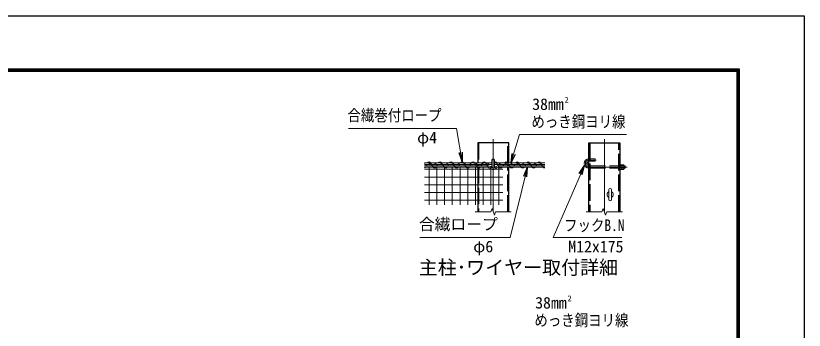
# Model space of a CAD drawing. Units: millimetres, scale not verified. Extents: x -14700 to 14700, y -10395 to 10395.
# Drawn here: x 3248 to 14700, y 5832 to 10395 of the extents above; entities that cross this region are included whole.
import ezdxf
from ezdxf.enums import TextEntityAlignment as Align

# ---------------------------------------------------------------- set-up
doc = ezdxf.new("R2010")
doc.units = ezdxf.units.MM
doc.header["$LTSCALE"] = 40
doc.linetypes.add('DASHED', pattern=[7.5, 6, -1.5])
doc.linetypes.add('USER1', pattern=[50.8, 31.75, -6.35, 6.35, -6.35])
for name, color, linetype, lineweight in [('0-0_D-TTL-TXT', 7, 'Continuous', 13), ('0-1_D-STR1', 1, 'Continuous', 25), ('0-2_D-BMK', 2, 'USER1', 13), ('0-3_D-STR3', 3, 'Continuous', 13), ('0-5_D-STR-DIM', 7, 'Continuous', 13), ('0-8_D-STR-TXT', 7, 'Continuous', 13), ('0-9_D-STR2', 7, 'Continuous', 13), ('0-C_D-TTL', 7, 'Continuous', 25)]:
    doc.layers.add(name, color=color, linetype=linetype, lineweight=lineweight)
doc.layers.add('0-6_0', color=7, linetype='Continuous')
doc.styles.add('ＭＳ ゴシック', font='')
doc.styles.get('ＭＳ ゴシック').set_extended_font_data('MS Gothic')

# ---------------------------------------------------------------- blocks, each defined once
blk = doc.blocks.new('_Open')
at = {"layer": '0-6_0'}
blk.add_line((-40, 6.67), (0, 0), dxfattribs=at)
blk.add_lwpolyline([(-40, -6.67), (0, 0), (-40, 0)], dxfattribs=at)

msp = doc.modelspace()

# ---------------------------------------------------------------- linework, layer by layer
at = {"layer": '0-1_D-STR1', "linetype": 'DASHED'}
for p, q in [((9971.16, 8550.47), (9971.16, 8262.47)), ((10394.16, 8262.47), (10394.16, 8550.47)), ((11585.69, 8550.47), (11585.69, 7550.47)), ((12008.7, 7550.47), (12008.7, 8550.47)), ((9971.16, 8238.47), (9971.16, 8217.47)), ((9971.16, 8199.47), (9971.16, 7550.47)), ((10394.16, 8217.47), (10394.16, 8238.47)), ((10394.16, 7550.47), (10394.16, 8199.47))]:
    msp.add_line(p, q, dxfattribs=at)
at = {"layer": '0-1_D-STR1'}
for p, q in [((10407.66, 8262.47), (10407.66, 8550.47)), ((11572.19, 7550.47), (11572.19, 8550.47)), ((9957.66, 8238.47), (9957.66, 8217.47)), ((9957.66, 8199.47), (9957.66, 7550.47)), ((10407.66, 8217.47), (10407.66, 8238.47)), ((10407.66, 7550.47), (10407.66, 8199.47))]:
    msp.add_line(p, q, dxfattribs=at)
for points in [[(10407.66, 8550.47), (9957.66, 8550.47), (9957.66, 8262.47)], [(11572.19, 8550.47), (12022.2, 8550.47), (12022.2, 7550.47)]]:
    msp.add_lwpolyline(points, dxfattribs=at)
at = {"layer": '0-2_D-BMK'}
for p, q in [((10182.66, 7550.47), (10182.66, 8603.47)), ((11797.2, 7550.47), (11797.2, 8603.47)), ((11678.63, 8301.47), (11572.19, 8301.47)), ((11572.19, 8199.47), (12127.2, 8199.47))]:
    msp.add_line(p, q, dxfattribs=at)
msp.add_arc((11572.19, 8250.47), 51, 90, 270, dxfattribs=at)
at = {"layer": '0-3_D-STR3'}
for p, q in [((9182.66, 8262.47), (10164.66, 8262.47)), ((10164.66, 8301.47), (10164.66, 8199.47)), ((10200.66, 8301.47), (10200.66, 8199.47)), ((10200.66, 8262.47), (10932.66, 8262.47)), ((9182.66, 8238.47), (10164.66, 8238.47)), ((10109.79, 8217.47), (9182.66, 8217.47)), ((10108.54, 8199.47), (9182.66, 8199.47)), ((10200.66, 8238.47), (10932.66, 8238.47)), ((10255.52, 8217.47), (10932.66, 8217.47)), ((10256.78, 8199.47), (10932.66, 8199.47)), ((12022.2, 8232.32), (12022.2, 8166.62)), ((12022.2, 8232.32), (12049.8, 8232.32)), ((12022.2, 8215.9), (12049.8, 8215.9)), ((12022.2, 8183.05), (12049.8, 8183.05)), ((12022.2, 8166.62), (12049.8, 8166.62)), ((12052.2, 8232.32), (12052.2, 8166.62)), ((12052.2, 8232.32), (12079.8, 8232.32)), ((12052.2, 8225.32), (12052.2, 8173.62)), ((12052.2, 8215.9), (12079.8, 8215.9)), ((12052.2, 8183.05), (12079.8, 8183.05)), ((12052.2, 8166.62), (12079.8, 8166.62)), ((12082.2, 8225.32), (12082.2, 8173.62)), ((12082.2, 8217.47), (12094.36, 8217.47)), ((12082.2, 8214.63), (12097.2, 8214.63)), ((12082.2, 8181.47), (12094.36, 8181.47)), ((12097.2, 8214.63), (12094.36, 8217.47)), ((12094.36, 8217.47), (12094.36, 8181.47)), ((12097.2, 8214.63), (12097.2, 8184.31)), ((11862.45, 7729.22), (11862.45, 7871.72)), ((11899.95, 7729.22), (11899.95, 7871.72))]:
    msp.add_line(p, q, dxfattribs=at)
at = {"layer": '0-3_D-STR3', "color": 4}
for p, q in [((9272.28, 8262.47), (9309.59, 8199.47)), ((9432.18, 8262.47), (9469.49, 8199.47)), ((9592.09, 8262.47), (9629.39, 8199.47)), ((9751.99, 8262.47), (9789.3, 8199.47)), ((9911.9, 8262.47), (9949.2, 8199.47)), ((10071.8, 8262.47), (10109.11, 8199.47)), ((10231.7, 8262.47), (10269.01, 8199.47)), ((10391.61, 8262.47), (10428.92, 8199.47)), ((10551.51, 8262.47), (10588.82, 8199.47)), ((10711.42, 8262.47), (10748.72, 8199.47)), ((10871.32, 8262.47), (10908.63, 8199.47)), ((9215.42, 8238.47), (9202.99, 8217.47)), ((9375.33, 8238.47), (9362.89, 8217.47)), ((9535.23, 8238.47), (9522.79, 8217.47)), ((9695.13, 8238.47), (9682.7, 8217.47)), ((9855.04, 8238.47), (9842.6, 8217.47)), ((10014.94, 8238.47), (10002.51, 8217.47)), ((10164.66, 8221.26), (10151.75, 8199.47)), ((10334.75, 8238.47), (10322.32, 8217.47)), ((10494.66, 8238.47), (10482.22, 8217.47)), ((10654.56, 8238.47), (10642.12, 8217.47)), ((10814.46, 8238.47), (10802.03, 8217.47))]:
    msp.add_line(p, q, dxfattribs=at)
at = {"layer": '0-3_D-STR3', "linetype": 'DASHED'}
for p, q in [((11572.19, 8319.47), (11662.19, 8319.47)), ((11572.19, 8283.47), (11662.19, 8283.47)), ((11662.19, 8319.47), (11662.19, 8283.47)), ((11572.19, 8217.47), (12022.2, 8217.47)), ((11572.19, 8181.47), (12022.2, 8181.47))]:
    msp.add_line(p, q, dxfattribs=at)
at = {"layer": '0-3_D-STR3'}
for points in [[(9218.66, 8262.47), (9188.65, 8255.53), (9182.66, 8252.07)], [(9303.65, 8262.47), (9273.64, 8255.53), (9255.24, 8244.91), (9227.63, 8238.47)], [(9388.64, 8262.47), (9358.63, 8255.53), (9340.23, 8244.91), (9312.62, 8238.47)], [(9473.63, 8262.47), (9443.62, 8255.53), (9425.22, 8244.91), (9397.61, 8238.47)], [(9558.63, 8262.47), (9528.62, 8255.53), (9510.21, 8244.91), (9482.6, 8238.47)], [(9643.62, 8262.47), (9613.61, 8255.53), (9595.21, 8244.91), (9567.6, 8238.47)], [(9728.61, 8262.47), (9698.6, 8255.53), (9680.2, 8244.91), (9652.59, 8238.47)], [(9813.6, 8262.47), (9783.59, 8255.53), (9765.19, 8244.91), (9737.58, 8238.47)], [(9898.59, 8262.47), (9868.58, 8255.53), (9850.18, 8244.91), (9822.57, 8238.47)], [(9983.58, 8262.47), (9953.57, 8255.53), (9935.17, 8244.91), (9907.56, 8238.47)], [(10068.58, 8262.47), (10038.57, 8255.53), (10020.16, 8244.91), (9992.55, 8238.47)], [(10153.57, 8262.47), (10123.56, 8255.53), (10105.16, 8244.91), (10077.55, 8238.47)], [(10238.56, 8262.47), (10208.55, 8255.53), (10200.66, 8250.97)], [(10323.55, 8262.47), (10293.54, 8255.53), (10275.14, 8244.91), (10247.53, 8238.47)], [(10408.54, 8262.47), (10378.53, 8255.53), (10360.13, 8244.91), (10332.52, 8238.47)], [(10493.53, 8262.47), (10463.53, 8255.53), (10445.12, 8244.91), (10417.51, 8238.47)], [(10578.53, 8262.47), (10548.52, 8255.53), (10530.11, 8244.91), (10502.5, 8238.47)], [(10663.52, 8262.47), (10633.51, 8255.53), (10615.11, 8244.91), (10587.5, 8238.47)], [(10748.51, 8262.47), (10718.5, 8255.53), (10700.1, 8244.91), (10672.49, 8238.47)], [(10833.5, 8262.47), (10803.49, 8255.53), (10785.09, 8244.91), (10757.48, 8238.47)], [(10918.49, 8262.47), (10888.48, 8255.53), (10870.08, 8244.91), (10842.47, 8238.47)], [(12082.2, 8184.31), (12097.2, 8184.31), (12094.36, 8181.47)]]:
    msp.add_lwpolyline(points, dxfattribs=at)
msp.add_circle((11560.19, 8250.47), 12, dxfattribs=at)
at = {"layer": '0-3_D-STR3', "color": 4}
for centre, start, end in [((9250.96, 8250.68), 28.93798, 151.06202), ((9410.86, 8250.68), 28.93798, 151.06202), ((9570.76, 8250.68), 28.93798, 151.06202), ((9730.67, 8250.68), 28.93798, 151.06202), ((9890.57, 8250.68), 28.93798, 151.06202), ((10050.48, 8250.68), 28.93798, 151.06202), ((10210.38, 8250.68), 28.93798, 113.52174), ((10370.29, 8250.68), 28.93798, 151.06202), ((10530.19, 8250.68), 28.93798, 151.06202), ((10690.09, 8250.68), 28.93798, 151.06202), ((10850, 8250.68), 28.93798, 151.06202), ((9171, 8211.26), 298.5737, 331.06202), ((9330.91, 8211.26), 208.93798, 331.06202), ((9490.81, 8211.26), 208.93798, 331.06202), ((9650.72, 8211.26), 208.93798, 331.06202), ((9810.62, 8211.26), 208.93798, 331.06202), ((9970.53, 8211.26), 208.93798, 331.06202), ((10130.43, 8211.26), 208.93798, 278.73734), ((10290.33, 8211.26), 208.93798, 331.06202), ((10450.24, 8211.26), 208.93798, 331.06202), ((10610.14, 8211.26), 208.93798, 331.06202), ((10770.05, 8211.26), 208.93798, 331.06202), ((10929.95, 8211.26), 208.93798, 276.37941)]:
    msp.add_arc(centre, 24.36, start, end, dxfattribs=at)
at = {"layer": '0-3_D-STR3'}
for centre, radius, start, end in [((10182.66, 8301.47), 18, 0, 180), ((11572.19, 8250.47), 69, 90, 270), ((11572.19, 8250.47), 33, 90, 270), ((10101.22, 8151.53), 48.49, 47.06511, 81.32471), ((10101.22, 8151.53), 66.49, 46.13331, 82.59331), ((10186.38, 8232.51), 69.17, 220.94329, 266.91465), ((10186.38, 8232.51), 51.17, 220.2105, 265.8277), ((10130.43, 8211.26), 24.36, 323.06212, 331.06202), ((10182.66, 8199.47), 18, 180, 0), ((10178.93, 8232.51), 51.17, 274.1723, 319.7895), ((10178.93, 8232.51), 69.17, 273.08535, 318.90015), ((10264.09, 8151.53), 66.49, 97.40669, 133.86669), ((10264.09, 8151.53), 48.49, 98.67529, 132.93489), ((12037.25, 8224.11), 14.99, 326.78843, 33.21157), ((11994.79, 8199.47), 57.41, 343.37369, 16.62631), ((12037.25, 8174.83), 14.99, 326.78843, 33.21157), ((12067.25, 8224.11), 14.99, 326.78843, 33.21157), ((12024.79, 8199.47), 57.41, 343.37369, 16.62631), ((12067.25, 8174.83), 14.99, 326.78843, 33.21157), ((11881.2, 7800.47), 45, 114.62432, 245.37568), ((11881.2, 7871.72), 18.75, 0, 180), ((11881.2, 7800.47), 45, 294.62432, 65.37568), ((11881.2, 7729.22), 18.75, 180, 0)]:
    msp.add_arc(centre, radius, start, end, dxfattribs=at)
at = {"layer": '0-5_D-STR-DIM'}
for p, q in [((10165.34, 7598.04), (10148.03, 7550.47)), ((10199.97, 7502.9), (10165.34, 7598.04)), ((11779.88, 7598.04), (11762.56, 7550.47)), ((11814.51, 7502.9), (11779.88, 7598.04)), ((9920.16, 7550.47), (10148.03, 7550.47)), ((10217.29, 7550.47), (10199.97, 7502.9)), ((10217.29, 7550.47), (10445.16, 7550.47)), ((11534.7, 7550.47), (11762.56, 7550.47)), ((11831.82, 7550.47), (11814.51, 7502.9)), ((11831.82, 7550.47), (12059.7, 7550.47))]:
    msp.add_line(p, q, dxfattribs=at)
at = {"layer": '0-8_D-STR-TXT'}
for points in [[(8078.98, 8759.85), (9649.22, 8759.85), (9730.34, 8277.02)], [(12120.93, 8670.98), (10562.24, 8670.98), (10437.55, 8258.78)], [(9116.14, 7179.41), (10430.54, 7179.41), (10681.8, 8197.53)], [(12052.37, 7178.52), (11054.19, 7178.52), (11507.58, 8222.39)]]:
    msp.add_lwpolyline(points, dxfattribs=at)
at = {"layer": '0-9_D-STR2'}
for p, q in [((9182.66, 8167.23), (10163.49, 8167.23)), ((9250.42, 7650.47), (9250.42, 8199.47)), ((9362.92, 7650.47), (9362.92, 8199.47)), ((9475.42, 7650.47), (9475.42, 8199.47)), ((9587.92, 7650.47), (9587.92, 8199.47)), ((9700.42, 7650.47), (9700.42, 8199.47)), ((9812.92, 7650.47), (9812.92, 8199.47)), ((9925.42, 7650.47), (9925.42, 8199.47)), ((10037.92, 7650.47), (10037.92, 8199.47)), ((10150.42, 7650.47), (10150.42, 8173.42)), ((10201.82, 8167.23), (10324.2, 8167.23)), ((10262.92, 7650.47), (10262.92, 8199.47)), ((9182.66, 8054.73), (10324.2, 8054.73)), ((9182.66, 7942.23), (10324.2, 7942.23)), ((9182.66, 7829.73), (10324.2, 7829.73)), ((9182.66, 7717.23), (10324.2, 7717.23))]:
    msp.add_line(p, q, dxfattribs=at)
at = {"layer": '0-C_D-TTL', "color": 2}
msp.add_lwpolyline([(-14700, 10395), (14700, 10395), (14700, -10395), (-14700, -10395)], close=True, dxfattribs=at)
at = {"layer": '0-C_D-TTL'}
for points in [[(-13755, 9625), (13755, 9625), (13755, -9625), (-13755, -9625)], [(-13746.25, 9616.25), (13746.25, 9616.25), (13746.25, -9616.25), (-13746.25, -9616.25)], [(-13737.5, 9607.5), (13737.5, 9607.5), (13737.5, -9607.5), (-13737.5, -9607.5)], [(-13728.75, 9598.75), (13728.75, 9598.75), (13728.75, -9598.75), (-13728.75, -9598.75)], [(-13720, 9590), (13720, 9590), (13720, -9590), (-13720, -9590)]]:
    msp.add_lwpolyline(points, close=True, dxfattribs=at)

# ---------------------------------------------------------------- block references
at = {"layer": '0-8_D-STR-TXT', "xscale": 3.5, "yscale": 3.5}
for p, rotation in [((9730.67, 8275.05), 279.5368), ((10436.98, 8256.87), 253.16926), ((10682.28, 8199.47), 76.1366), ((11508.38, 8224.23), 66.52293)]:
    msp.add_blockref('_Open', p, dxfattribs=dict(at, rotation=rotation))

# ---------------------------------------------------------------- texts
at = {"layer": '0-0_D-TTL-TXT', "style": 'ＭＳ ゴシック'}
msp.add_text('主柱･ワイヤー取付詳細', height=202.1, dxfattribs=at).set_placement((9101.38, 6581.75), align=Align.BOTTOM_LEFT)
at = {"layer": '0-8_D-STR-TXT', "style": 'ＭＳ ゴシック'}
for s, height, p in [('38mm', 168.3, (10748.47, 8978.04)), ('2', 84.16, (11218.91, 9109.04)), ('φ4', 168.3, (9077.64, 8492.43)), ('合繊ロープ', 168.3, (9102.81, 7235.45)), ('φ6', 168.3, (9893.42, 6911.99)), ('M12x175', 168.3, (11272.97, 6911.1)), ('38mm', 168.3, (10791.84, 6095.98)), ('2', 84.16, (11262.27, 6226.97))]:
    msp.add_text(s, height=height, dxfattribs=at).set_placement(p, align=Align.BOTTOM_LEFT)
at = {"layer": '0-8_D-STR-TXT', "style": 'ＭＳ ゴシック', "width": 0.85}
for s, p in [('合繊巻付ロープ', (8065.66, 8815.89)), ('めっき鋼ヨリ線', (10737.81, 8724.8)), ('フックB.N', (11211.99, 7220.35)), ('めっき鋼ヨリ線', (10781.18, 5842.73))]:
    msp.add_text(s, height=168.3, dxfattribs=at).set_placement(p, align=Align.BOTTOM_LEFT)

doc.saveas('drawing.dxf')
